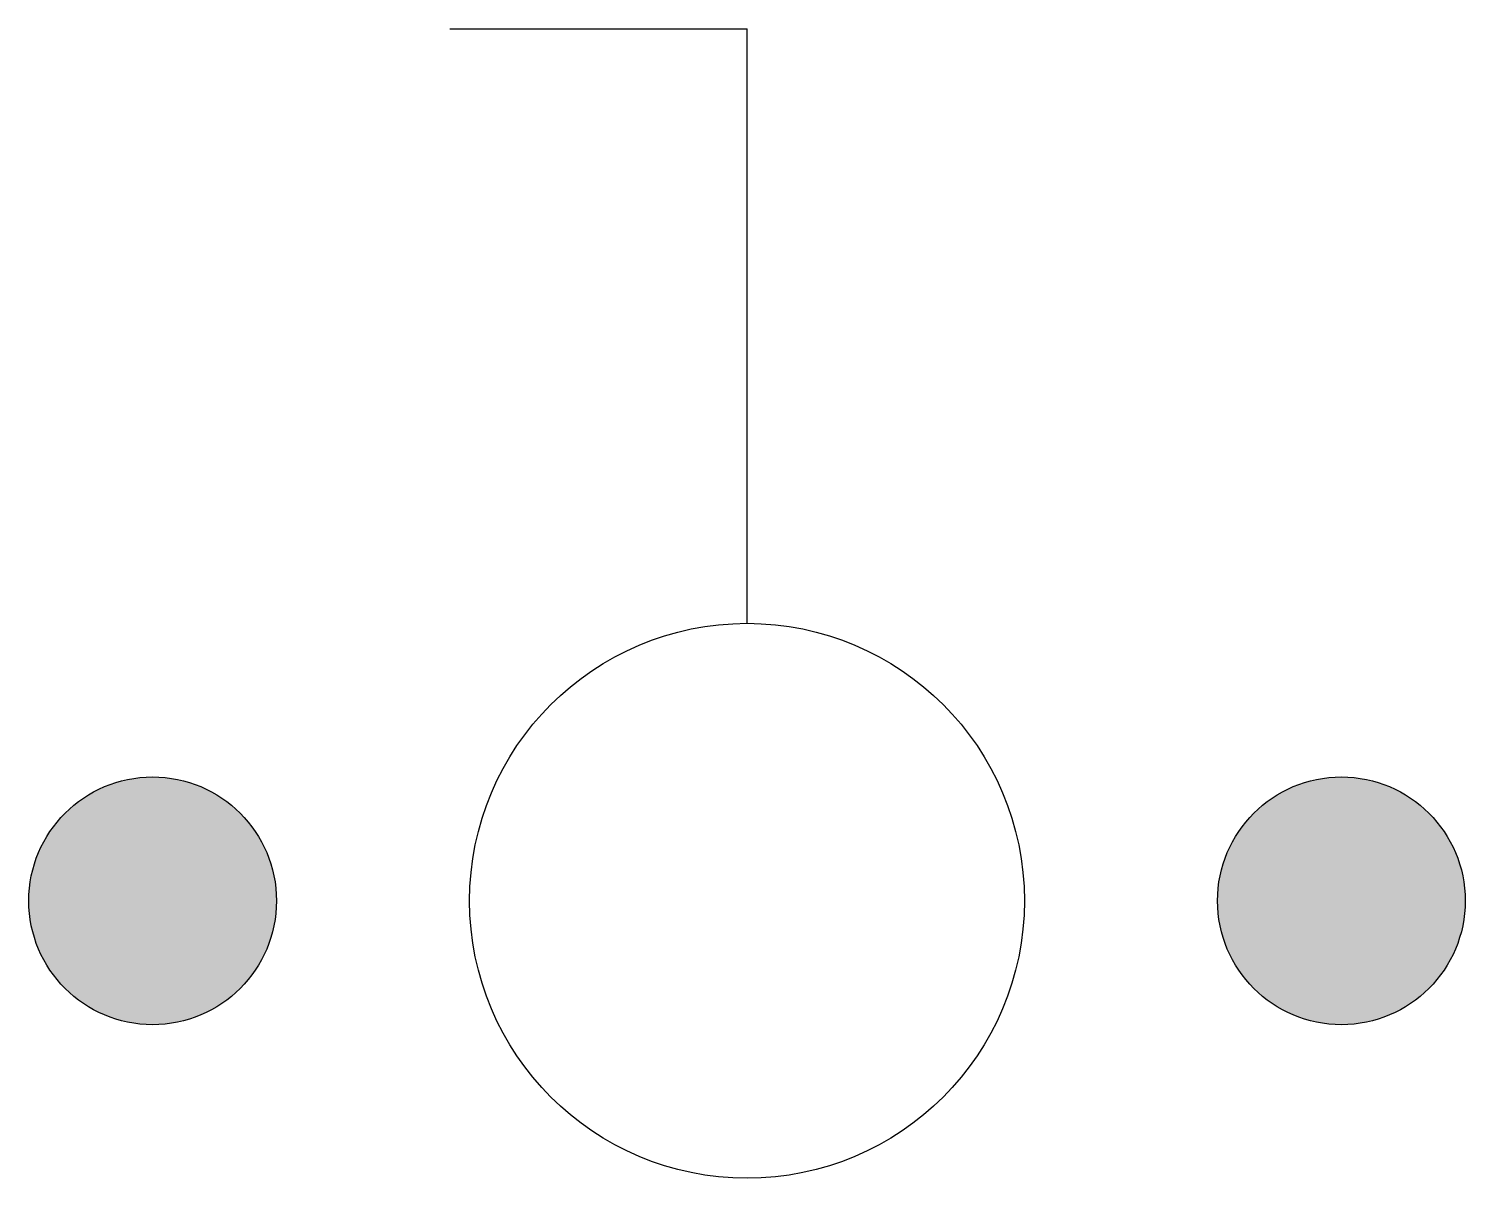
# Model space of a CAD drawing. Header units: millimetres. Extents: x -10155.666 to -10155.304, y 55.096 to 55.386.
import ezdxf

# ---------------------------------------------------------------- set-up
doc = ezdxf.new("R2010")
doc.units = ezdxf.units.MM
doc.header["$LTSCALE"] = 10
doc.layers.add('tub_bloqueios', color=2, linetype='Continuous')

msp = doc.modelspace()

# ---------------------------------------------------------------- hatches: boundary and pattern name
at = {"layer": 'tub_bloqueios'}
h = msp.add_hatch(color=1, dxfattribs=at)
edge = h.paths.add_edge_path()
edge.add_arc((-10155.63498, 55.16611), 0.03125, 0, 360)
h = msp.add_hatch(color=1, dxfattribs=at)
edge = h.paths.add_edge_path()
edge.add_arc((-10155.33498, 55.16611), 0.03125, 0, 360)

# ---------------------------------------------------------------- linework, layer by layer
for p in [(-10155.55998, 55.38611), (-10155.48498, 55.23611)]:
    msp.add_line(p, (-10155.48498, 55.38611), dxfattribs=at)
for centre, radius in [((-10155.48498, 55.16611), 0.07), ((-10155.63498, 55.16611), 0.03125), ((-10155.33498, 55.16611), 0.03125)]:
    msp.add_circle(centre, radius, dxfattribs=at)

doc.saveas('drawing.dxf')
